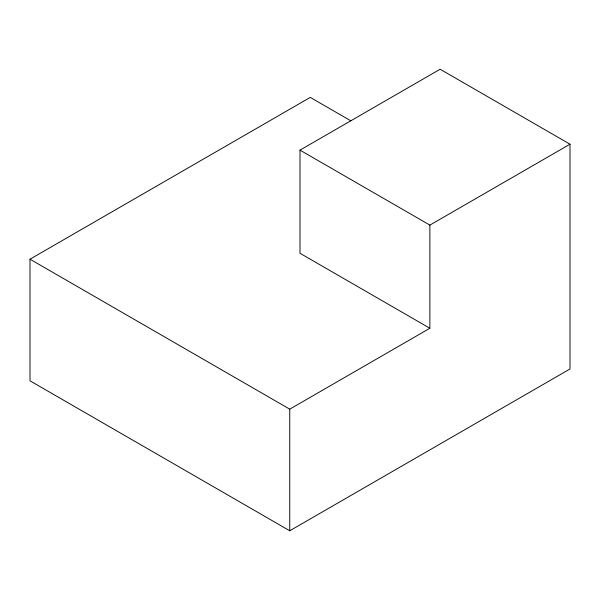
<?xml version="1.0" encoding="UTF-8"?>
<svg xmlns="http://www.w3.org/2000/svg" width="600" height="600" viewBox="0 0 600 600"><rect width="100%" height="100%" fill="white"/><g stroke="black" fill="none" stroke-linecap="round" stroke-linejoin="round"><path stroke-width="0.9" d="M570 144.21L429.87 225.112L429.87 328.26L300 253.275L300 150.127L440.13 69.225L570 144.21L570 368.97L289.748 530.775L30 380.812L30 259.2L310.252 97.395L350.843 120.825M30 259.2L289.748 409.162L429.87 328.26M300 150.127L429.87 225.112M289.748 409.162L289.748 530.775"/></g></svg>
